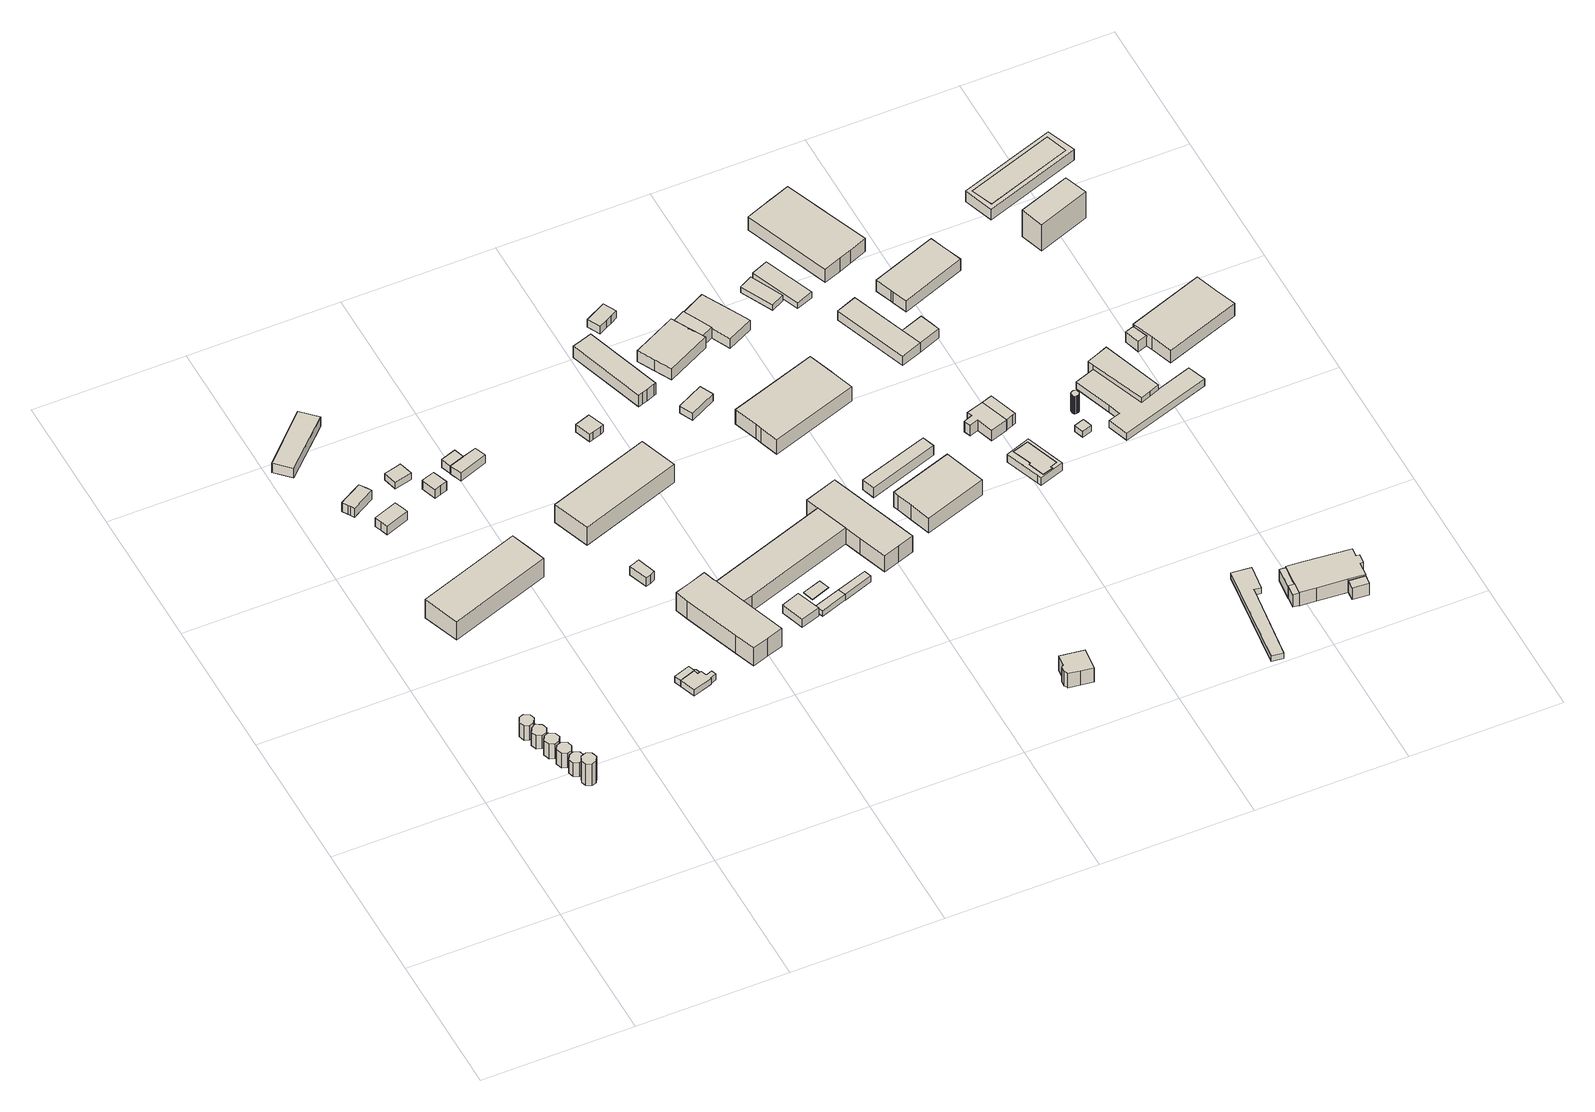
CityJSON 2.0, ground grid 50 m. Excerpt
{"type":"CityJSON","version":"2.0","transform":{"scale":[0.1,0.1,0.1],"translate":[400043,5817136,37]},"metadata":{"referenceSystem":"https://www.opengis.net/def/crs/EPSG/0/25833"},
"CityObjects":{
"building1":{"type":"Building","attributes":{"Gemeindeschluessel":"11000011","BezugspunktDach":"2200","function":"31001_3260","measuredHeight":6.02,"storeysAboveGround":1},"address":[{"country":"Germany","locality":"Berlin","thoroughfareNumber":"125 (3)","thoroughfareName":"Am Tierpark"}],"geometry":[{"type":"Solid","lod":"1","boundaries":[[[[0,1,2,3,4,5,6,7]],[[8,9,10,11,12,13,14,15]],[[8,15,7,6]],[[9,8,6,5]],[[10,9,5,4]],[[11,10,4,3]],[[12,11,3,2]],[[13,12,2,1]],[[14,13,1,0]],[[15,14,0,7]]]]}]},
"building2":{"type":"Building","attributes":{"Gemeindeschluessel":"11000011","BezugspunktDach":"2200","function":"31001_3260","measuredHeight":5.67,"storeysAboveGround":1},"address":[{"country":"Germany","locality":"Berlin","thoroughfareNumber":"125 (4)","thoroughfareName":"Am Tierpark"}],"geometry":[{"type":"Solid","lod":"1","boundaries":[[[[16,17,18,19,20,21,22,23]],[[24,25,26,27,28,29,30,31]],[[24,31,23,22]],[[25,24,22,21]],[[26,25,21,20]],[[27,26,20,19]],[[28,27,19,18]],[[29,28,18,17]],[[30,29,17,16]],[[31,30,16,23]]]]}]},
"building3":{"type":"Building","attributes":{"Gemeindeschluessel":"11000011","BezugspunktDach":"2200","function":"31001_3260","measuredHeight":6.16,"storeysAboveGround":1},"address":[{"country":"Germany","locality":"Berlin","thoroughfareNumber":"125 (5)","thoroughfareName":"Am Tierpark"}],"geometry":[{"type":"Solid","lod":"1","boundaries":[[[[32,33,34,35,36,37,38,39]],[[40,41,42,43,44,45,46,47]],[[40,47,39,38]],[[41,40,38,37]],[[42,41,37,36]],[[43,42,36,35]],[[44,43,35,34]],[[45,44,34,33]],[[46,45,33,32]],[[47,46,32,39]]]]}]},
"building4":{"type":"Building","attributes":{"Gemeindeschluessel":"11000011","BezugspunktDach":"2200","function":"31001_3260","measuredHeight":6.05,"storeysAboveGround":1},"address":[{"country":"Germany","locality":"Berlin","thoroughfareNumber":"125 (6)","thoroughfareName":"Am Tierpark"}],"geometry":[{"type":"Solid","lod":"1","boundaries":[[[[48,49,50,51,52,53,54,55]],[[56,57,58,59,60,61,62,63]],[[56,63,55,54]],[[57,56,54,53]],[[58,57,53,52]],[[59,58,52,51]],[[60,59,51,50]],[[61,60,50,49]],[[62,61,49,48]],[[63,62,48,55]]]]}]},
"building5":{"type":"Building","attributes":{"Gemeindeschluessel":"11000011","BezugspunktDach":"2200","function":"31001_3260","measuredHeight":5.83,"storeysAboveGround":1},"address":[{"country":"Germany","locality":"Berlin","thoroughfareNumber":"125 (7)","thoroughfareName":"Am Tierpark"}],"geometry":[{"type":"Solid","lod":"1","boundaries":[[[[64,65,66,67,68,69,70,71]],[[72,73,74,75,76,77,78,79]],[[72,79,71,70]],[[73,72,70,69]],[[74,73,69,68]],[[75,74,68,67]],[[76,75,67,66]],[[77,76,66,65]],[[78,77,65,64]],[[79,78,64,71]]]]}]},
"building6":{"type":"Building","attributes":{"Gemeindeschluessel":"11000011","BezugspunktDach":"2200","function":"31001_3260","measuredHeight":9.08,"storeysAboveGround":1},"address":[{"country":"Germany","locality":"Berlin","thoroughfareNumber":"125 (8)","thoroughfareName":"Am Tierpark"}],"geometry":[{"type":"Solid","lod":"1","boundaries":[[[[80,81,82,83,84,85,86,87,88]],[[89,90,91,92,93,94,95,96,97]],[[89,97,88,87]],[[90,89,87,86]],[[91,90,86,85]],[[92,91,85,84]],[[93,92,84,83]],[[94,93,83,82]],[[95,94,82,81]],[[96,95,81,80]],[[97,96,80,88]]]]}]},
"building7":{"type":"Building","attributes":{"Gemeindeschluessel":"11000011","BezugspunktDach":"2200","function":"31001_3260","measuredHeight":4.08,"storeysAboveGround":1},"address":[{"country":"Germany","locality":"Berlin","thoroughfareNumber":"125 (54)","thoroughfareName":"Am Tierpark"}],"geometry":[{"type":"Solid","lod":"1","boundaries":[[[[98,99,100,101,102,103,104]],[[105,106,107,108,109,110,111]],[[105,111,104,103]],[[106,105,103,102]],[[107,106,102,101]],[[108,107,101,100]],[[109,108,100,99]],[[110,109,99,98]],[[111,110,98,104]]]]}]},
"building8":{"type":"Building","attributes":{"Gemeindeschluessel":"11000011","BezugspunktDach":"2200","function":"31001_3264","measuredHeight":3.97,"storeysAboveGround":1},"address":[{"country":"Germany","locality":"Berlin","thoroughfareNumber":"125 (55)","thoroughfareName":"Am Tierpark"}],"geometry":[{"type":"Solid","lod":"1","boundaries":[[[[112,113,114,115]],[[116,117,118,119]],[[116,119,115,114]],[[117,116,114,113]],[[118,117,113,112]],[[119,118,112,115]]]]}]},
"building9":{"type":"Building","attributes":{"Gemeindeschluessel":"11000011","BezugspunktDach":"2200","function":"31001_3260","measuredHeight":3.89,"storeysAboveGround":1},"address":[{"country":"Germany","locality":"Berlin","thoroughfareNumber":"125 (53)","thoroughfareName":"Am Tierpark"}],"geometry":[{"type":"Solid","lod":"1","boundaries":[[[[120,121,122,123,124,125]],[[126,127,128,129,130,131]],[[126,131,125,124]],[[127,126,124,123]],[[128,127,123,122]],[[129,128,122,121]],[[130,129,121,120]],[[131,130,120,125]]]]}]},
"building10":{"type":"Building","attributes":{"Gemeindeschluessel":"11000011","BezugspunktDach":"2200","function":"31001_3260","measuredHeight":10.16,"storeysAboveGround":1},"address":[{"country":"Germany","locality":"Berlin","thoroughfareNumber":"125 (2)","thoroughfareName":"Am Tierpark"}],"geometry":[{"type":"Solid","lod":"1","boundaries":[[[[132,133,134,135,136]],[[137,138,139,140,141]],[[137,141,136,135]],[[138,137,135,134]],[[139,138,134,133]],[[140,139,133,132]],[[141,140,132,136]]]]}]},
"building11":{"type":"Building","attributes":{"Gemeindeschluessel":"11000011","BezugspunktDach":"2200","function":"31001_3260","measuredHeight":2.87,"storeysAboveGround":1},"address":[{"country":"Germany","locality":"Berlin","thoroughfareNumber":"125 (52)","thoroughfareName":"Am Tierpark"}],"geometry":[{"type":"Solid","lod":"1","boundaries":[[[[142,143,144,145,146,147,148]],[[149,150,151,152,153,154,155]],[[149,155,148,147]],[[150,149,147,146]],[[151,150,146,145]],[[152,151,145,144]],[[153,152,144,143]],[[154,153,143,142]],[[155,154,142,148]]]]}]},
"building12":{"type":"Building","attributes":{"Gemeindeschluessel":"11000011","BezugspunktDach":"2200","function":"31001_3260","measuredHeight":4.16,"storeysAboveGround":1},"address":[{"country":"Germany","locality":"Berlin","thoroughfareNumber":"125 (51)","thoroughfareName":"Am Tierpark"}],"geometry":[{"type":"Solid","lod":"1","boundaries":[[[[156,157,158,159,160,161]],[[162,163,164,165,166,167]],[[162,167,161,160]],[[163,162,160,159]],[[164,163,159,158]],[[165,164,158,157]],[[166,165,157,156]],[[167,166,156,161]]]]}]},
"building13":{"type":"Building","attributes":{"Gemeindeschluessel":"11000011","BezugspunktDach":"2200","function":"51009_1610","measuredHeight":2.49,"storeysAboveGround":0},"address":[{"country":"Germany","locality":"Berlin"}],"geometry":[{"type":"Solid","lod":"1","boundaries":[[[[168,169,170,171,172,173,174,175]],[[176,177,178,179,180,181,182,183]],[[176,183,175,174]],[[177,176,174,173]],[[178,177,173,172]],[[179,178,172,171]],[[180,179,171,170]],[[181,180,170,169]],[[182,181,169,168]],[[183,182,168,175]]]]}]},
"building14":{"type":"Building","attributes":{"Gemeindeschluessel":"11000011","BezugspunktDach":"2200","function":"31001_3260","measuredHeight":2.44,"storeysAboveGround":1},"address":[{"country":"Germany","locality":"Berlin","thoroughfareNumber":"125 (9)","thoroughfareName":"Am Tierpark"}],"geometry":[{"type":"Solid","lod":"1","boundaries":[[[[184,185,186,187,188,189,190,171,170,169,168]],[[181,180,179,191,192,193,194,195,196,197,182]],[[181,182,168,169]],[[180,181,169,170]],[[179,180,170,171]],[[191,179,171,190]],[[192,191,190,189]],[[193,192,189,188]],[[194,193,188,187]],[[195,194,187,186]],[[196,195,186,185]],[[197,196,185,184]],[[182,197,184,168]]]]}]},
"building15":{"type":"Building","attributes":{"Gemeindeschluessel":"11000011","BezugspunktDach":"2200","function":"51009_1610","measuredHeight":3.32,"storeysAboveGround":0},"address":[{"country":"Germany","locality":"Berlin"}],"geometry":[{"type":"Solid","lod":"1","boundaries":[[[[198,199,200,201]],[[202,203,204,205]],[[202,205,201,200]],[[203,202,200,199]],[[204,203,199,198]],[[205,204,198,201]]]]}]},
"building16":{"type":"Building","attributes":{"Gemeindeschluessel":"11000011","BezugspunktDach":"2200","function":"31001_3264","measuredHeight":3.45,"storeysAboveGround":1},"address":[{"country":"Germany","locality":"Berlin","thoroughfareNumber":"125 (50)","thoroughfareName":"Am Tierpark"}],"geometry":[{"type":"Solid","lod":"1","boundaries":[[[[206,207,208,199,198]],[[209,210,211,212,213]],[[209,213,198,199]],[[210,209,199,208]],[[211,210,208,207]],[[212,211,207,206]],[[213,212,206,198]]]]}]},
"building17":{"type":"Building","attributes":{"Gemeindeschluessel":"11000011","BezugspunktDach":"2200","function":"31001_3264","measuredHeight":3.71,"storeysAboveGround":1},"address":[{"country":"Germany","locality":"Berlin","thoroughfareNumber":"125 (12)","thoroughfareName":"Am Tierpark"}],"geometry":[{"type":"Solid","lod":"1","boundaries":[[[[214,215,216,217,218,219]],[[220,221,222,223,224,225]],[[220,225,219,218]],[[221,220,218,217]],[[222,221,217,216]],[[223,222,216,215]],[[224,223,215,214]],[[225,224,214,219]]]]}]},
"building18":{"type":"Building","attributes":{"Gemeindeschluessel":"11000011","BezugspunktDach":"2200","function":"31001_3260","measuredHeight":10.06,"storeysAboveGround":1},"address":[{"country":"Germany","locality":"Berlin","thoroughfareNumber":"125 (13)","thoroughfareName":"Am Tierpark"}],"geometry":[{"type":"Solid","lod":"1","boundaries":[[[[226,227,228,229,230]],[[231,232,233,234,235]],[[231,235,230,229]],[[232,231,229,228]],[[233,232,228,227]],[[234,233,227,226]],[[235,234,226,230]]]]}]},
"building19":{"type":"Building","attributes":{"Gemeindeschluessel":"11000011","BezugspunktDach":"2200","function":"31001_3260","measuredHeight":3.33,"storeysAboveGround":1},"address":[{"country":"Germany","locality":"Berlin","thoroughfareNumber":"125 (11)","thoroughfareName":"Am Tierpark"}],"geometry":[{"type":"Solid","lod":"1","boundaries":[[[[236,237,238,239]],[[240,241,242,243]],[[240,243,239,238]],[[241,240,238,237]],[[242,241,237,236]],[[243,242,236,239]]]]}]},
"building20":{"type":"Building","attributes":{"Gemeindeschluessel":"11000011","BezugspunktDach":"2200","function":"31001_3260","measuredHeight":3.05,"storeysAboveGround":1},"address":[{"country":"Germany","locality":"Berlin","thoroughfareNumber":"125 (49)","thoroughfareName":"Am Tierpark"}],"geometry":[{"type":"Solid","lod":"1","boundaries":[[[[244,245,246,247,248,249]],[[250,251,252,253,254,255]],[[250,255,249,248]],[[251,250,248,247]],[[252,251,247,246]],[[253,252,246,245]],[[254,253,245,244]],[[255,254,244,249]]]]}]},
"building21":{"type":"Building","attributes":{"Gemeindeschluessel":"11000011","function":"31001_3260"},"address":[{"country":"Germany","locality":"Berlin","thoroughfareNumber":"125 (10)","thoroughfareName":"Am Tierpark"}],"children":["building21-1","building21-2","building21-3"]},
"building21-1":{"type":"BuildingPart","attributes":{"BezugspunktDach":"2200","measuredHeight":7.86,"storeysAboveGround":1},"parents":["building21"],"geometry":[{"type":"MultiSurface","lod":"1","boundaries":[[[256,257,258,259,260,261,262]],[[263,264,265,266,267,268,269]],[[263,269,262,261]],[[264,263,261,260]],[[267,266,258,257]],[[268,267,257,256]],[[269,268,256,262]],[[265,264,260,259]],[[270,265,259,258,266]]]}]},
"building21-2":{"type":"BuildingPart","attributes":{"BezugspunktDach":"2200","measuredHeight":7.86,"storeysAboveGround":1},"parents":["building21"],"geometry":[{"type":"MultiSurface","lod":"1","boundaries":[[[260,258,271,272,273,274,275,276,277,278,279]],[[280,281,282,283,284,285,286,287,266,264,288]],[[280,288,279,278]],[[281,280,278,277]],[[282,281,277,276]],[[283,282,276,275]],[[284,283,275,274]],[[285,284,274,273]],[[286,285,273,272]],[[287,286,272,271]],[[266,287,271,258]],[[259,258,260]],[[288,264,260,279]],[[265,259,260,264]],[[265,266,258,259]]]}]},
"building21-3":{"type":"BuildingPart","attributes":{"BezugspunktDach":"2200","measuredHeight":9.67,"storeysAboveGround":1},"parents":["building21"],"geometry":[{"type":"Solid","lod":"1","boundaries":[[[[289,290,291,292,293,294,295,296,297,298,299]],[[300,301,302,263,268,303,304,305,306,307,308]],[[300,308,299,298]],[[301,300,298,297]],[[302,301,297,296]],[[263,302,296,295]],[[268,263,295,294]],[[303,268,294,293]],[[304,303,293,292]],[[305,304,292,291]],[[306,305,291,290]],[[307,306,290,289]],[[308,307,289,299]]]]}]},
"building22":{"type":"Building","attributes":{"Gemeindeschluessel":"11000011","BezugspunktDach":"2200","function":"51009_1610","measuredHeight":2.27,"storeysAboveGround":0},"address":[{"country":"Germany","locality":"Berlin"}],"geometry":[{"type":"Solid","lod":"1","boundaries":[[[[309,310,311,312]],[[313,314,315,316]],[[313,316,312,311]],[[314,313,311,310]],[[315,314,310,309]],[[316,315,309,312]]]]}]},
"building23":{"type":"Building","attributes":{"Gemeindeschluessel":"11000011","BezugspunktDach":"2200","function":"51009_1610","measuredHeight":0.199,"storeysAboveGround":0},"address":[{"country":"Germany","locality":"Berlin"}],"geometry":[{"type":"Solid","lod":"1","boundaries":[[[[317,318,319,320,321]],[[322,323,324,325,326]],[[322,326,321,320]],[[323,322,320,319]],[[324,323,319,318]],[[325,324,318,317]],[[326,325,317,321]]]]}]},
"building24":{"type":"Building","attributes":{"Gemeindeschluessel":"11000011","BezugspunktDach":"2200","function":"51009_1610","measuredHeight":2.44,"storeysAboveGround":0},"address":[{"country":"Germany","locality":"Berlin"}],"geometry":[{"type":"Solid","lod":"1","boundaries":[[[[310,327,328,311]],[[329,330,331,332]],[[329,332,311,328]],[[330,329,328,327]],[[331,330,327,310]],[[332,331,310,311]]]]}]},
"building25":{"type":"Building","attributes":{"Gemeindeschluessel":"11000011","BezugspunktDach":"2200","function":"31001_3264","measuredHeight":5.18,"storeysAboveGround":1},"address":[{"country":"Germany","locality":"Berlin","thoroughfareNumber":"125 (48)","thoroughfareName":"Am Tierpark"}],"geometry":[{"type":"Solid","lod":"1","boundaries":[[[[333,334,335,336,337,338,339,340]],[[341,342,343,344,345,346,347,348]],[[341,348,340,339]],[[342,341,339,338]],[[343,342,338,337]],[[344,343,337,336]],[[345,344,336,335]],[[346,345,335,334]],[[347,346,334,333]],[[348,347,333,340]]]]}]},
"building26":{"type":"Building","attributes":{"Gemeindeschluessel":"11000011","BezugspunktDach":"2200","function":"31001_3260","measuredHeight":2.99,"storeysAboveGround":1},"address":[{"country":"Germany","locality":"Berlin","thoroughfareNumber":"125 (47)","thoroughfareName":"Am Tierpark"}],"geometry":[{"type":"Solid","lod":"1","boundaries":[[[[349,350,351,352]],[[353,354,355,356]],[[353,356,352,351]],[[354,353,351,350]],[[355,354,350,349]],[[356,355,349,352]]]]}]},
"building27":{"type":"Building","attributes":{"Gemeindeschluessel":"11000011","BezugspunktDach":"2200","function":"31001_3260","measuredHeight":3.12,"storeysAboveGround":1},"address":[{"country":"Germany","locality":"Berlin","thoroughfareNumber":"125 (45)","thoroughfareName":"Am Tierpark"}],"geometry":[{"type":"Solid","lod":"1","boundaries":[[[[357,358,359,360,361,362]],[[363,364,365,366,367,368]],[[363,368,362,361]],[[364,363,361,360]],[[365,364,360,359]],[[366,365,359,358]],[[367,366,358,357]],[[368,367,357,362]]]]}]},
"building28":{"type":"Building","attributes":{"Gemeindeschluessel":"11000011","BezugspunktDach":"2200","function":"31001_1010","measuredHeight":8.39,"storeysAboveGround":1},"address":[{"country":"Germany","locality":"Berlin","thoroughfareNumber":"41","thoroughfareName":"Horterweg"}],"geometry":[{"type":"Solid","lod":"1","boundaries":[[[[369,370,371,372,373,374,375,376,377,378]],[[379,380,381,382,383,384,385,386,387,388]],[[379,388,378,377]],[[380,379,377,376]],[[381,380,376,375]],[[382,381,375,374]],[[383,382,374,373]],[[384,383,373,372]],[[385,384,372,371]],[[386,385,371,370]],[[387,386,370,369]],[[388,387,369,378]]]]}]},
"building29":{"type":"Building","attributes":{"Gemeindeschluessel":"11000011","function":"31001_3260"},"address":[{"country":"Germany","locality":"Berlin","thoroughfareNumber":"125 (46)","thoroughfareName":"Am Tierpark"}],"children":["building29-1","building29-2","building29-3"]},
"building29-1":{"type":"BuildingPart","attributes":{"BezugspunktDach":"2200","measuredHeight":5.26,"storeysAboveGround":1},"parents":["building29"],"geometry":[{"type":"MultiSurface","lod":"1","boundaries":[[[389,390,391,392,393,394,395,396,397,398]],[[399,400,401,402,403,404,405,406,407,408]],[[399,408,398,397]],[[400,399,397,396]],[[401,400,396,395]],[[402,401,395,394]],[[409,410,394,393]],[[404,411,412,413,414,403,393,392]],[[405,404,392,391]],[[406,405,391,390]],[[407,406,390,389]],[[408,407,389,398]],[[403,402,410,409]],[[414,413,412,411,404]]]}]},
"building29-2":{"type":"BuildingPart","attributes":{"BezugspunktDach":"2200","measuredHeight":5.15,"storeysAboveGround":1},"parents":["building29"],"geometry":[{"type":"MultiSurface","lod":"1","boundaries":[[[415,416,417,418,419,420,421]],[[422,423,424,425,426,427,428]],[[422,428,421,420]],[[423,422,420,419]],[[424,423,419,418]],[[425,424,418,417]],[[426,425,417,416]],[[429,430,431]],[[427,426,416,415]],[[428,431,430,432,421]],[[427,415,432,430,429]]]}]},
"building29-3":{"type":"BuildingPart","attributes":{"BezugspunktDach":"2200","measuredHeight":5.15,"storeysAboveGround":1},"parents":["building29"],"geometry":[{"type":"MultiSurface","lod":"1","boundaries":[[[412,411,433,434,435,436,410]],[[401,428,430,426,404,413,402]],[[401,402,410,436]],[[428,401,436,435]],[[432,421,428,435,434]],[[416,415,427,415,432,434,433]],[[404,426,433,411]],[[413,412,409,403,437]],[[430,428,421,432]],[[426,427,415,416]],[[430,432,415,427,438]],[[413,404,411,412]],[[402,437,403,409,410]]]}]},
"building30":{"type":"Building","attributes":{"Gemeindeschluessel":"11000011","BezugspunktDach":"2200","function":"31001_3260","measuredHeight":7.32,"storeysAboveGround":1},"address":[{"country":"Germany","locality":"Berlin","thoroughfareNumber":"125 (14)","thoroughfareName":"Am Tierpark"}],"geometry":[{"type":"Solid","lod":"1","boundaries":[[[[439,440,441,442,443,444,445,446]],[[447,448,449,450,451,452,453,454]],[[447,454,446,445]],[[448,447,445,444]],[[449,448,444,443]],[[450,449,443,442]],[[451,450,442,441]],[[452,451,441,440]],[[453,452,440,439]],[[454,453,439,446]]]]}]},
"building31":{"type":"Building","attributes":{"Gemeindeschluessel":"11000011","BezugspunktDach":"2200","function":"31001_3260","measuredHeight":3.98,"storeysAboveGround":1},"address":[{"country":"Germany","locality":"Berlin","thoroughfareNumber":"125 (15)","thoroughfareName":"Am Tierpark"}],"geometry":[{"type":"Solid","lod":"1","boundaries":[[[[455,456,457,458]],[[459,460,461,462]],[[459,462,458,457]],[[460,459,457,456]],[[461,460,456,455]],[[462,461,455,458]]]]}]},
"building32":{"type":"Building","attributes":{"Gemeindeschluessel":"11000011","BezugspunktDach":"2200","function":"31001_3260","measuredHeight":7.05,"storeysAboveGround":1},"address":[{"country":"Germany","locality":"Berlin","thoroughfareNumber":"125 (16)","thoroughfareName":"Am Tierpark"}],"geometry":[{"type":"Solid","lod":"1","boundaries":[[[[463,464,465,466,467,468,469]],[[470,471,472,473,474,475,476]],[[470,476,469,468]],[[471,470,468,467]],[[472,471,467,466]],[[473,472,466,465]],[[474,473,465,464]],[[475,474,464,463]],[[476,475,463,469]]]]}]},
"building33":{"type":"Building","attributes":{"Gemeindeschluessel":"11000011","BezugspunktDach":"2200","function":"31001_3260","measuredHeight":2.47,"storeysAboveGround":1},"address":[{"country":"Germany","locality":"Berlin","thoroughfareNumber":"125 (41)","thoroughfareName":"Am Tierpark"}],"geometry":[{"type":"Solid","lod":"1","boundaries":[[[[477,478,479,480]],[[481,482,483,484]],[[481,484,480,479]],[[482,481,479,478]],[[483,482,478,477]],[[484,483,477,480]]]]}]},
"building34":{"type":"Building","attributes":{"Gemeindeschluessel":"11000011","BezugspunktDach":"2200","function":"31001_3260","measuredHeight":2.47,"storeysAboveGround":1},"address":[{"country":"Germany","locality":"Berlin","thoroughfareNumber":"125 (39)","thoroughfareName":"Am Tierpark"}],"geometry":[{"type":"Solid","lod":"1","boundaries":[[[[485,486,487,488]],[[489,490,491,492]],[[489,492,488,487]],[[490,489,487,486]],[[491,490,486,485]],[[492,491,485,488]]]]}]},
"building35":{"type":"Building","attributes":{"Gemeindeschluessel":"11000011","BezugspunktDach":"2200","function":"31001_3260","measuredHeight":4.43,"storeysAboveGround":1},"address":[{"country":"Germany","locality":"Berlin","thoroughfareNumber":"125 (18)","thoroughfareName":"Am Tierpark"}],"geometry":[{"type":"Solid","lod":"1","boundaries":[[[[493,494,495,496,497,498,499,500]],[[501,502,503,504,505,506,507,508]],[[501,508,500,499]],[[502,501,499,498]],[[503,502,498,497]],[[504,503,497,496]],[[505,504,496,495]],[[506,505,495,494]],[[507,506,494,493]],[[508,507,493,500]]]]}]},
"building36":{"type":"Building","attributes":{"Gemeindeschluessel":"11000011","BezugspunktDach":"2200","function":"51009_1610","measuredHeight":3.14,"storeysAboveGround":0},"address":[{"country":"Germany","locality":"Berlin"}],"geometry":[{"type":"Solid","lod":"1","boundaries":[[[[509,510,511,512,513,514],[515,516,517,518,519,520,521,522]],[[523,524,525,526,527,528],[529,530,531,532,533,534,535,536]],[[523,528,514,513]],[[524,523,513,512]],[[525,524,512,511]],[[526,525,511,510]],[[527,526,510,509]],[[528,527,509,514]],[[529,536,522,521]],[[530,529,521,520]],[[531,530,520,519]],[[532,531,519,518]],[[533,532,518,517]],[[534,533,517,516]],[[535,534,516,515]],[[536,535,515,522]]]]}]},
"building37":{"type":"Building","attributes":{"Gemeindeschluessel":"11000011","BezugspunktDach":"2200","function":"31001_3260","measuredHeight":3.12,"storeysAboveGround":1},"address":[{"country":"Germany","locality":"Berlin","thoroughfareNumber":"125 (17)","thoroughfareName":"Am Tierpark"}],"geometry":[{"type":"Solid","lod":"1","boundaries":[[[[520,519,518,517,516,515,522,521]],[[537,538,539,540,541,542,543,544]],[[537,544,521,522]],[[538,537,522,515]],[[539,538,515,516]],[[540,539,516,517]],[[541,540,517,518]],[[542,541,518,519]],[[543,542,519,520]],[[544,543,520,521]]]]}]},
"building38":{"type":"Building","attributes":{"Gemeindeschluessel":"11000011","BezugspunktDach":"2200","function":"51009_1610","measuredHeight":4.31,"storeysAboveGround":0},"address":[{"country":"Germany","locality":"Berlin"}],"geometry":[{"type":"Solid","lod":"1","boundaries":[[[[496,545,546,547,497]],[[548,549,550,551,552]],[[548,552,497,547]],[[549,548,547,546]],[[550,549,546,545]],[[551,550,545,496]],[[552,551,496,497]]]]}]},
"building39":{"type":"Building","attributes":{"Gemeindeschluessel":"11000011","function":"31001_3260"},"address":[{"country":"Germany","locality":"Berlin","thoroughfareNumber":"125 (26)","thoroughfareName":"Am Tierpark"}],"children":["building39-1","building39-2"]},
"building39-1":{"type":"BuildingPart","attributes":{"BezugspunktDach":"2200","measuredHeight":4.38,"storeysAboveGround":1},"parents":["building39"],"geometry":[{"type":"Solid","lod":"1","boundaries":[[[[553,554,555,556]],[[557,558,559,560]],[[557,560,556,555]],[[558,557,555,554]],[[559,558,554,553]],[[560,559,553,556]]]]}]},
"building39-2":{"type":"BuildingPart","attributes":{"BezugspunktDach":"2200","measuredHeight":4.38,"storeysAboveGround":1},"parents":["building39"],"geometry":[{"type":"Solid","lod":"1","boundaries":[[[[554,561,562,563,564,565]],[[566,567,568,569,558,570]],[[566,570,565,564]],[[567,566,564,563]],[[568,567,563,562]],[[569,568,562,561]],[[558,569,561,554]],[[570,558,554,565]]]]}]},
"building40":{"type":"Building","attributes":{"Gemeindeschluessel":"11000011","BezugspunktDach":"2200","function":"31001_1313","measuredHeight":2.43,"storeysAboveGround":1},"address":[{"country":"Germany","locality":"Berlin","thoroughfareNumber":"15 (1)","thoroughfareName":"Ursula-Goetze-Straße"}],"geometry":[{"type":"Solid","lod":"1","boundaries":[[[[571,572,573,574,575,576,577]],[[578,579,580,581,582,583,584]],[[578,584,577,576]],[[579,578,576,575]],[[580,579,575,574]],[[581,580,574,573]],[[582,581,573,572]],[[583,582,572,571]],[[584,583,571,577]]]]}]},
"building41":{"type":"Building","attributes":{"Gemeindeschluessel":"11000011","BezugspunktDach":"2200","function":"31001_3260","measuredHeight":7.23,"storeysAboveGround":1},"address":[{"country":"Germany","locality":"Berlin","thoroughfareNumber":"125 (38)","thoroughfareName":"Am Tierpark"}],"geometry":[{"type":"Solid","lod":"1","boundaries":[[[[585,586,587,588,589,590,591,592,593,594]],[[595,596,597,598,599,600,601,602,603,604]],[[595,604,594,593]],[[596,595,593,592]],[[597,596,592,591]],[[598,597,591,590]],[[599,598,590,589]],[[600,599,589,588]],[[601,600,588,587]],[[602,601,587,586]],[[603,602,586,585]],[[604,603,585,594]]]]}]},
"building42":{"type":"Building","attributes":{"Gemeindeschluessel":"11000011","BezugspunktDach":"2200","function":"51009_1610","measuredHeight":5.11,"storeysAboveGround":0},"address":[{"country":"Germany","locality":"Berlin"}],"geometry":[{"type":"Solid","lod":"1","boundaries":[[[[605,606,607,608]],[[609,610,611,612]],[[609,612,608,607]],[[610,609,607,606]],[[611,610,606,605]],[[612,611,605,608]]]]}]},
"building43":{"type":"Building","attributes":{"Gemeindeschluessel":"11000011","BezugspunktDach":"2200","function":"31001_3260","measuredHeight":2.61,"storeysAboveGround":1},"address":[{"country":"Germany","locality":"Berlin","thoroughfareNumber":"125 (19)","thoroughfareName":"Am Tierpark"}],"geometry":[{"type":"Solid","lod":"1","boundaries":[[[[613,614,615,616,617]],[[618,619,620,621,622]],[[618,622,617,616]],[[619,618,616,615]],[[620,619,615,614]],[[621,620,614,613]],[[622,621,613,617]]]]}]},
"building44":{"type":"Building","attributes":{"Gemeindeschluessel":"11000011","BezugspunktDach":"2200","function":"31001_3260","measuredHeight":7.29,"storeysAboveGround":1},"address":[{"country":"Germany","locality":"Berlin","thoroughfareNumber":"125 (20)","thoroughfareName":"Am Tierpark"}],"geometry":[{"type":"Solid","lod":"1","boundaries":[[[[623,624,625,626,627,628,629,630,631,632,633,634,635,636,637,638,639,640,641,642,643,644]],[[645,646,647,648,649,650,651,652,653,654,655,656,657,658,659,660,661,662,663,664,665,666]],[[645,666,644,643]],[[646,645,643,642]],[[647,646,642,641]],[[648,647,641,640]],[[649,648,640,639]],[[650,649,639,638]],[[651,650,638,637]],[[652,651,637,636]],[[653,652,636,635]],[[654,653,635,634]],[[655,654,634,633]],[[656,655,633,632]],[[657,656,632,631]],[[658,657,631,630]],[[659,658,630,629]],[[660,659,629,628]],[[661,660,628,627]],[[662,661,627,626]],[[663,662,626,625]],[[664,663,625,624]],[[665,664,624,623]],[[666,665,623,644]]]]}]},
"building45":{"type":"Building","attributes":{"Gemeindeschluessel":"11000011","BezugspunktDach":"2200","function":"31001_3260","measuredHeight":5.29,"storeysAboveGround":1},"address":[{"country":"Germany","locality":"Berlin","thoroughfareNumber":"125 (25)","thoroughfareName":"Am Tierpark"}],"geometry":[{"type":"Solid","lod":"1","boundaries":[[[[667,668,669,670,671,672,673,674]],[[675,676,677,678,679,680,681,682]],[[675,682,674,673]],[[676,675,673,672]],[[677,676,672,671]],[[678,677,671,670]],[[679,678,670,669]],[[680,679,669,668]],[[681,680,668,667]],[[682,681,667,674]]]]}]},
"building46":{"type":"Building","attributes":{"Gemeindeschluessel":"11000011","function":"31001_1010"},"address":[{"country":"Germany","locality":"Berlin","thoroughfareNumber":"15, 15A","thoroughfareName":"Ursula-Goetze-Straße"}],"children":["building46-1","building46-2","building46-3"]},
"building46-1":{"type":"BuildingPart","attributes":{"BezugspunktDach":"2200","measuredHeight":6.21,"storeysAboveGround":1},"parents":["building46"],"geometry":[{"type":"MultiSurface","lod":"1","boundaries":[[[683,684,685,686,687,688,689,690,691,692,693,694,695]],[[696,697,698,699,700,701,702,703,704,705,706,707,708]],[[696,708,695,694]],[[709,710,694,693]],[[698,697,693,692],[698,711,709,697]],[[699,698,692,691]],[[700,699,691,690]],[[701,700,690,689]],[[702,701,689,688]],[[703,702,688,687]],[[704,703,687,686]],[[705,704,686,685]],[[706,712,713,705,685,684]],[[707,706,684,683]],[[708,707,683,695]],[[697,696,710,709]],[[709,711,698,697]],[[705,713,712,706]]]}]},
"building46-2":{"type":"BuildingPart","attributes":{"BezugspunktDach":"2200","measuredHeight":4.9,"storeysAboveGround":1},"parents":["building46"],"geometry":[{"type":"MultiSurface","lod":"1","boundaries":[[[710,711,714,715]],[[716,698,696,717]],[[716,717,715,714]],[[698,716,714,711]],[[717,696,710,715]],[[697,709,710,696,718]],[[698,711,709,697]]]}]},
"building46-3":{"type":"BuildingPart","attributes":{"BezugspunktDach":"2200","measuredHeight":4.9,"storeysAboveGround":1},"parents":["building46"],"geometry":[{"type":"Solid","lod":"1","boundaries":[[[[719,713,712,720]],[[706,705,721,722]],[[706,722,720,712]],[[721,705,713,719]],[[722,721,719,720]],[[705,706,712,713]]]]}]},
"building47":{"type":"Building","attributes":{"Gemeindeschluessel":"11000011","BezugspunktDach":"2200","function":"31001_3260","measuredHeight":4.93,"storeysAboveGround":1},"address":[{"country":"Germany","locality":"Berlin","thoroughfareNumber":"125 (307)","thoroughfareName":"Am Tierpark"}],"geometry":[{"type":"Solid","lod":"1","boundaries":[[[[723,724,725,726,727,728,729]],[[730,731,732,733,734,735,736]],[[730,736,729,728]],[[731,730,728,727]],[[732,731,727,726]],[[733,732,726,725]],[[734,733,725,724]],[[735,734,724,723]],[[736,735,723,729]]]]}]},
"building48":{"type":"Building","attributes":{"Gemeindeschluessel":"11000011","BezugspunktDach":"2200","function":"31001_3260","measuredHeight":2.83,"storeysAboveGround":1},"address":[{"country":"Germany","locality":"Berlin","thoroughfareNumber":"125 (21)","thoroughfareName":"Am Tierpark"}],"geometry":[{"type":"Solid","lod":"1","boundaries":[[[[737,738,739,740,741,742,743,744,745,746,747]],[[748,749,750,751,752,753,754,755,756,757,758]],[[748,758,747,746]],[[749,748,746,745]],[[750,749,745,744]],[[751,750,744,743]],[[752,751,743,742]],[[753,752,742,741]],[[754,753,741,740]],[[755,754,740,739]],[[756,755,739,738]],[[757,756,738,737]],[[758,757,737,747]]]]}]},
"building49":{"type":"Building","attributes":{"Gemeindeschluessel":"11000011","function":"31001_3260"},"address":[{"country":"Germany","locality":"Berlin","thoroughfareNumber":"125 (22)","thoroughfareName":"Am Tierpark"}],"children":["building49-1","building49-2"]},
"building49-1":{"type":"BuildingPart","attributes":{"BezugspunktDach":"2200","measuredHeight":6.24,"storeysAboveGround":1},"parents":["building49"],"geometry":[{"type":"MultiSurface","lod":"1","boundaries":[[[759,760,761,762,763,764]],[[765,766,767,768,769,770]],[[765,770,764,763]],[[766,765,763,762]],[[767,766,762,761]],[[768,767,761,760]],[[769,768,760,759]],[[771,772,773,769,759,764]],[[770,773,772,771]]]}]},
"building49-2":{"type":"BuildingPart","attributes":{"BezugspunktDach":"2200","measuredHeight":4.34,"storeysAboveGround":1},"parents":["building49"],"geometry":[{"type":"Solid","lod":"1","boundaries":[[[[774,772,771,775]],[[770,773,776,777]],[[770,777,775,771]],[[776,773,772,774]],[[777,776,774,775]],[[773,770,771,772]]]]}]},
"building50":{"type":"Building","attributes":{"Gemeindeschluessel":"11000011","BezugspunktDach":"2200","function":"31001_3260","measuredHeight":11.09,"storeysAboveGround":1},"address":[{"country":"Germany","locality":"Berlin","thoroughfareNumber":"125 (306)","thoroughfareName":"Am Tierpark"}],"geometry":[{"type":"Solid","lod":"1","boundaries":[[[[778,779,780,781]],[[782,783,784,785]],[[782,785,781,780]],[[783,782,780,779]],[[784,783,779,778]],[[785,784,778,781]]]]}]},
"building51":{"type":"Building","attributes":{"Gemeindeschluessel":"11000011","BezugspunktDach":"2200","function":"31001_3260","measuredHeight":4.38,"storeysAboveGround":1},"address":[{"country":"Germany","locality":"Berlin","thoroughfareNumber":"125 (24)","thoroughfareName":"Am Tierpark"}],"geometry":[{"type":"Solid","lod":"1","boundaries":[[[[786,787,788,789]],[[790,791,792,793]],[[790,793,789,788]],[[791,790,788,787]],[[792,791,787,786]],[[793,792,786,789]]]]}]},
"building52":{"type":"Building","attributes":{"Gemeindeschluessel":"11000011","BezugspunktDach":"2200","function":"51009_1610","measuredHeight":4.42,"storeysAboveGround":0},"address":[{"country":"Germany","locality":"Berlin"}],"geometry":[{"type":"Solid","lod":"1","boundaries":[[[[794,795,796,797],[788,787,786,789]],[[798,799,800,801],[802,803,804,805]],[[798,801,797,796]],[[799,798,796,795]],[[800,799,795,794]],[[801,800,794,797]],[[802,805,789,786]],[[803,802,786,787]],[[804,803,787,788]],[[805,804,788,789]]]]}]}
},
"vertices":[
[207,670,71],[223,664,71],[239,671,71],[248,688,71],[243,703,71],[225,713,71],[210,708,71],[201,690,71],[210,708,11],[225,713,11],[243,703,11],[248,688,11],[239,671,11],[223,664,11],[207,670,11],[201,690,11],
[223,623,68],[240,616,68],[256,621,68],[265,637,68],[259,655,68],[241,666,68],[225,657,68],[217,641,68],[225,657,12],[241,666,12],[259,655,12],[265,637,12],[256,621,12],[240,616,12],[223,623,12],[217,641,12],
[241,572,72],[257,566,72],[273,571,72],[282,587,72],[276,604,72],[258,614,72],[242,608,72],[234,593,72],[242,608,10],[258,614,10],[276,604,10],[282,587,10],[273,571,10],[257,566,10],[241,572,10],[234,593,10],
[257,523,71],[274,516,71],[289,522,71],[298,538,71],[293,556,71],[275,564,71],[259,559,71],[250,544,71],[259,559,11],[275,564,11],[293,556,11],[298,538,11],[289,522,11],[274,516,11],[257,523,11],[250,544,11],
[273,476,69],[290,469,69],[305,474,69],[314,490,69],[309,507,69],[291,516,69],[276,510,69],[267,495,69],[276,510,11],[291,516,11],[309,507,11],[314,490,11],[305,474,11],[290,469,11],[273,476,11],[267,495,11],
[290,428,102],[307,420,102],[322,425,102],[331,441,102],[328,451,102],[325,459,102],[308,468,102],[292,462,102],[284,445,102],[292,462,11],[308,468,11],[325,459,11],[328,451,11],[331,441,11],[322,425,11],[307,420,11],[290,428,11],[284,445,11],
[140,1706,57],[144,1698,57],[151,1687,57],[228,1730,57],[216,1748,57],[204,1767,57],[128,1724,57],[204,1767,19],[216,1748,19],[228,1730,19],[151,1687,19],[144,1698,19],[140,1706,19],[128,1724,19],
[56,1896,72],[216,2049,72],[166,2098,72],[8,1943,72],[166,2098,32],[216,2049,32],[56,1896,32],[8,1943,32],
[199,1608,52],[207,1584,52],[286,1614,52],[278,1637,52],[269,1660,52],[190,1631,52],[269,1660,16],[278,1637,16],[286,1614,16],[207,1584,16],[199,1608,16],[190,1631,16],
[208,1122,85],[547,1241,85],[526,1302,85],[505,1363,85],[164,1243,85],[505,1363,8],[526,1302,8],[547,1241,8],[208,1122,8],[164,1243,8],
[309,1743,42],[368,1757,42],[364,1770,42],[355,1803,42],[337,1798,42],[305,1790,42],[298,1789,42],[305,1790,14],[337,1798,14],[355,1803,14],[364,1770,14],[368,1757,14],[309,1743,14],[298,1789,14],
[397,1656,52],[419,1664,52],[441,1672,52],[423,1722,52],[401,1715,52],[380,1707,52],[401,1715,15],[423,1722,15],[441,1672,15],[419,1664,15],[397,1656,15],[380,1707,15],
[712,669,35],[766,688,35],[770,673,35],[777,675,35],[772,688,35],[765,692,35],[758,710,35],[704,691,35],[758,710,10],[765,692,10],[772,688,10],[777,675,10],[770,673,10],[766,688,10],[712,669,10],[704,691,10],
[731,617,35],[796,638,35],[795,640,35],[816,648,35],[810,664,35],[789,656,35],[782,676,35],[782,676,10],[789,656,10],[810,664,10],[816,648,10],[795,640,10],[796,638,10],[731,617,10],
[483,1733,42],[533,1750,42],[522,1784,42],[471,1767,42],[522,1784,9],[533,1750,9],[483,1733,9],[471,1767,9],
[498,1693,42],[593,1728,42],[579,1765,42],[533,1750,8],[579,1765,8],[593,1728,8],[498,1693,8],[483,1733,8],
[797,1074,46],[814,1080,46],[830,1087,46],[809,1150,46],[791,1143,46],[774,1137,46],[791,1143,11],[809,1150,11],[830,1087,11],[814,1080,11],[797,1074,11],[774,1137,11],
[715,1300,84],[1054,1418,84],[1032,1480,84],[1010,1542,84],[671,1424,84],[1010,1542,9],[1032,1480,9],[1054,1418,9],[715,1300,9],[671,1424,9],
[1133,725,47],[1196,747,47],[1168,826,47],[1107,803,47],[1168,826,13],[1196,747,13],[1133,725,13],[1107,803,13],
[905,1675,36],[919,1680,36],[947,1689,36],[958,1693,36],[937,1747,36],[886,1729,36],[937,1747,5],[958,1693,5],[947,1689,5],[919,1680,5],[905,1675,5],[886,1729,5],
[995,839,76],[1032,852,76],[1395,977,76],[1376,1031,76],[1357,1085,76],[958,946,76],[924,875,76],[958,946,9],[1357,1085,9],[1376,1031,9],[1395,977,9],[1032,852,9],[995,839,9],[924,875,9],[1381,1018,9],
[1395,978,76],[1415,921,76],[1448,827,76],[1502,845,76],[1556,864,76],[1529,941,76],[1450,1166,76],[1396,1147,76],[1342,1128,76],[1396,1147,9],[1450,1166,9],[1529,941,9],[1556,864,9],[1502,845,9],[1448,827,9],[1415,921,9],[1395,978,9],[1342,1128,9],
[849,906,84],[915,720,84],[940,651,84],[994,669,84],[1048,687,84],[995,839,84],[958,946,84],[956,946,84],[943,988,84],[888,969,84],[834,951,84],[888,969,9],[943,988,9],[956,946,9],[1048,687,9],[994,669,9],[940,651,9],[915,720,9],[849,906,9],[834,951,9],
[1206,741,36],[1294,771,36],[1284,797,36],[1196,767,36],[1284,797,13],[1294,771,13],[1206,741,13],[1196,767,13],
[1209,812,16],[1271,834,16],[1267,846,16],[1259,870,16],[1197,849,16],[1259,870,14],[1267,846,14],[1271,834,14],[1209,812,14],[1197,849,14],
[1393,806,36],[1385,831,36],[1385,831,12],[1393,806,12],[1294,771,12],[1284,797,12],
[1094,1739,55],[1109,1744,55],[1127,1750,55],[1155,1760,55],[1160,1762,55],[1076,2022,55],[1043,2011,55],[1009,2000,55],[1043,2011,7],[1076,2022,7],[1160,1762,7],[1155,1760,7],[1127,1750,7],[1109,1744,7],[1094,1739,7],[1009,2000,7],
[1211,1618,39],[1298,1664,39],[1277,1707,39],[1190,1663,39],[1277,1707,9],[1298,1664,9],[1211,1618,9],[1190,1663,9],
[1122,2055,34],[1151,2070,34],[1170,2079,34],[1193,2092,34],[1171,2134,34],[1101,2097,34],[1171,2134,3],[1193,2092,3],[1170,2079,3],[1151,2070,3],[1122,2055,3],[1101,2097,3],
[1723,176,71],[1723,172,71],[1762,166,71],[1802,160,71],[1810,236,71],[1770,242,71],[1730,248,71],[1727,209,71],[1718,203,71],[1717,184,71],[1718,203,11],[1727,209,11],[1730,248,11],[1770,242,11],[1810,236,11],[1802,160,11],[1762,166,11],[1723,172,11],[1723,176,11],[1717,184,11],
[1201,1853,48],[1230,1798,48],[1375,1871,48],[1370,1880,48],[1345,1927,48],[1321,1972,48],[1322,1973,48],[1316,1982,48],[1180,1913,48],[1172,1909,48],[1180,1913,2],[1316,1982,2],[1322,1973,2],[1321,1972,2],[1345,1927,2],[1370,1880,2],[1375,1871,2],[1230,1798,2],[1201,1853,2],[1172,1909,2],[1345,1927,47],[1321,1972,47],[1370,1880,47],[1346,1926,47],[1346,1926,2],[1364,1892,2],
[1400,1916,42],[1408,1900,42],[1438,1839,42],[1524,1881,42],[1483,1958,42],[1442,2036,42],[1362,1994,42],[1442,2036,2],[1483,1958,2],[1524,1881,2],[1438,1839,2],[1408,1900,2],[1400,1916,2],[1362,1994,2],[1386,1945,2],[1385,1947,2],[1374,1968,2],[1385,1947,42],
[1408,1900,47],[1385,1947,47],[1362,1994,47],[1322,1973,47],[1339,1938,2],[1387,1943,2],
[1343,1468,73],[1349,1448,73],[1370,1386,73],[1660,1484,73],[1639,1546,73],[1632,1566,73],[1604,1647,73],[1315,1549,73],[1604,1647,13],[1632,1566,13],[1639,1546,13],[1660,1484,13],[1370,1386,13],[1349,1448,13],[1343,1468,13],[1315,1549,13],
[1548,1106,53],[1779,1185,53],[1765,1226,53],[1533,1150,53],[1765,1226,13],[1779,1185,13],[1548,1106,13],[1533,1150,13],
[1591,1032,73],[1608,980,73],[1631,910,73],[1838,981,73],[1815,1050,73],[1792,1119,73],[1585,1049,73],[1792,1119,11],[1815,1050,11],[1838,981,11],[1631,910,11],[1608,980,11],[1591,1032,11],[1585,1049,11],
[1613,1916,34],[1656,1937,34],[1604,2045,34],[1560,2022,34],[1604,2045,10],[1656,1937,10],[1613,1916,10],[1560,2022,10],
[1681,1891,35],[1737,1912,35],[1671,2079,35],[1616,2056,35],[1671,2079,10],[1737,1912,10],[1681,1891,10],[1616,2056,10],
[1908,1207,59],[1937,1216,59],[1956,1161,59],[2013,1181,59],[1980,1275,59],[1923,1257,59],[1929,1240,59],[1900,1229,59],[1929,1240,15],[1923,1257,15],[1980,1275,15],[2013,1181,15],[1956,1161,15],[1937,1216,15],[1908,1207,15],[1900,1229,15],
[2002,951,46],[2007,937,46],[2089,965,46],[2077,997,46],[2042,1096,46],[1959,1066,46],[2075,975,46],[2052,966,46],[2055,958,46],[2019,947,46],[1999,1002,46],[2004,1005,46],[1981,1069,46],[2035,1086,46],[2042,1096,14],[2077,997,14],[2089,965,14],[2007,937,14],[2002,951,14],[1959,1066,14],[1981,1069,14],[2004,1005,14],[1999,1002,14],[2019,947,14],[2055,958,14],[2052,966,14],[2075,975,14],[2035,1086,14],
[2035,1086,15],[2075,975,15],[2052,966,15],[2055,958,15],[2019,947,15],[1999,1002,15],[2004,1005,15],[1981,1069,15],
[2038,1190,59],[2047,1193,59],[2015,1287,59],[2015,1287,16],[2047,1193,16],[2038,1190,16],[2013,1181,16],[1980,1275,16],
[1855,1549,52],[1925,1575,52],[1833,1822,52],[1765,1796,52],[1833,1822,13],[1925,1575,13],[1855,1549,13],[1765,1796,13],
[1998,1603,52],[1986,1637,52],[1974,1671,52],[1900,1644,52],[1877,1596,52],[1900,1644,13],[1974,1671,13],[1986,1637,13],[1998,1603,13],[1877,1596,13],
[2339,4,37],[2372,271,37],[2395,268,37],[2406,354,37],[2351,360,37],[2341,361,37],[2301,9,37],[2341,361,13],[2351,360,13],[2406,354,13],[2395,268,13],[2372,271,13],[2339,4,13],[2301,9,13],
[1798,1947,70],[1856,1969,70],[1898,1986,70],[1956,2009,70],[1844,2295,70],[1787,2273,70],[1774,2268,70],[1749,2259,70],[1744,2257,70],[1688,2235,70],[1744,2257,14],[1749,2259,14],[1774,2268,14],[1787,2273,14],[1844,2295,14],[1956,2009,14],[1898,1986,14],[1856,1969,14],[1798,1947,14],[1688,2235,14],
[2474,178,63],[2478,218,63],[2458,219,63],[2453,180,63],[2458,219,12],[2478,218,12],[2474,178,12],[2453,180,12],
[2202,1062,37],[2234,1073,37],[2227,1095,37],[2224,1104,37],[2191,1093,37],[2224,1104,11],[2227,1095,11],[2234,1073,11],[2202,1062,11],[2191,1093,11],
[2216,1163,86],[2218,1160,86],[2220,1157,86],[2223,1155,86],[2227,1155,86],[2231,1155,86],[2234,1157,86],[2237,1159,86],[2239,1162,86],[2240,1166,86],[2239,1169,86],[2238,1172,86],[2237,1175,86],[2234,1177,86],[2231,1179,86],[2228,1179,86],[2225,1179,86],[2222,1177,86],[2219,1176,86],[2217,1173,86],[2216,1170,86],[2216,1167,86],[2216,1170,13],[2217,1173,13],[2219,1176,13],[2222,1177,13],[2225,1179,13],[2228,1179,13],[2231,1179,13],[2234,1177,13],[2237,1175,13],[2238,1172,13],[2239,1169,13],[2240,1166,13],[2239,1162,13],[2237,1159,13],[2234,1157,13],[2231,1155,13],[2227,1155,13],[2223,1155,13],[2220,1157,13],[2218,1160,13],[2216,1163,13],[2216,1167,13],
[1938,1797,59],[1941,1788,59],[1959,1740,59],[2174,1822,59],[2157,1870,59],[2154,1878,59],[2133,1934,59],[1917,1853,59],[2133,1934,12],[2154,1878,12],[2157,1870,12],[2174,1822,12],[1959,1740,12],[1941,1788,12],[1938,1797,12],[1917,1853,12],
[2528,173,65],[2626,165,65],[2680,161,65],[2684,208,65],[2695,207,65],[2699,239,65],[2687,241,65],[2690,270,65],[2541,286,65],[2485,291,65],[2479,235,65],[2478,218,65],[2474,178,65],[2478,218,10],[2479,235,10],[2485,291,10],[2541,286,10],[2690,270,10],[2687,241,10],[2699,239,10],[2695,207,10],[2684,208,10],[2680,161,10],[2626,165,10],[2528,173,10],[2474,178,10],[2479,235,59],[2478,218,59],[2485,291,59],[2626,165,59],[2680,161,59],
[2465,293,59],[2458,219,59],[2465,293,10],[2458,219,10],[2478,225,10],
[2676,128,59],[2623,134,59],[2676,128,10],[2623,134,10],
[2337,1271,58],[2405,1090,58],[2439,1103,58],[2472,1116,58],[2402,1319,58],[2366,1305,58],[2330,1291,58],[2366,1305,13],[2402,1319,13],[2472,1116,13],[2439,1103,13],[2405,1090,13],[2337,1271,13],[2330,1291,13],
[2315,1119,40],[2329,1078,40],[2288,1065,40],[2312,995,40],[2611,1095,40],[2589,1155,40],[2472,1116,40],[2405,1090,40],[2337,1271,40],[2277,1249,40],[2270,1247,40],[2277,1249,11],[2337,1271,11],[2405,1090,11],[2472,1116,11],[2589,1155,11],[2611,1095,11],[2312,995,11],[2288,1065,11],[2329,1078,11],[2315,1119,11],[2270,1247,11],
[2536,1290,67],[2561,1219,67],[2811,1308,67],[2785,1379,67],[2760,1451,67],[2510,1361,67],[2760,1451,14],[2785,1379,14],[2811,1308,14],[2561,1219,14],[2536,1290,14],[2510,1361,14],[2510,1361,57],[2528,1311,57],[2528,1311,14],
[2496,1300,57],[2480,1351,57],[2496,1300,14],[2480,1351,14],
[2420,1787,125],[2593,1851,125],[2565,1927,125],[2394,1865,125],[2565,1927,14],[2593,1851,14],[2420,1787,14],[2394,1865,14],
[2353,1985,57],[2641,2086,57],[2617,2158,57],[2326,2057,57],[2617,2158,14],[2641,2086,14],[2353,1985,14],[2326,2057,14],
[2343,1966,57],[2665,2079,57],[2628,2175,57],[2308,2065,57],[2628,2175,12],[2665,2079,12],[2343,1966,12],[2308,2065,12],[2353,1985,12],[2641,2086,12],[2617,2158,12],[2326,2057,12]
]}
